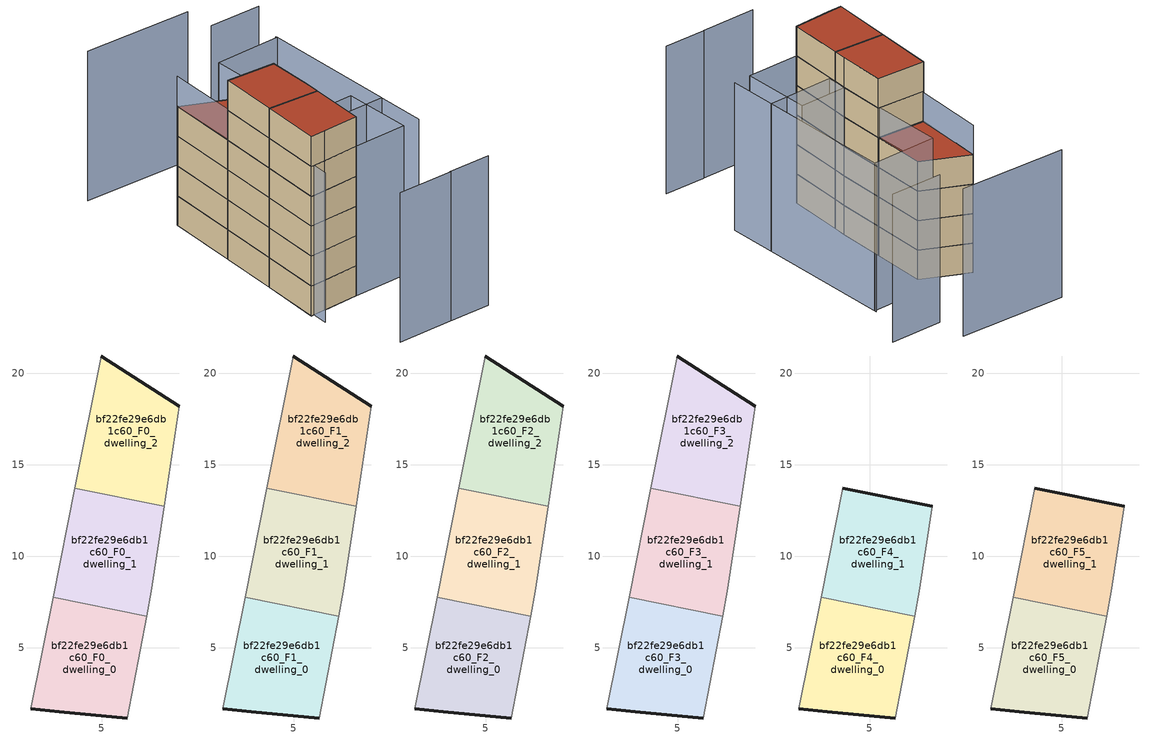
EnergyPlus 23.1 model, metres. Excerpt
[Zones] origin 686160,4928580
bf22fe29e6db1c60_F0_dwelling_0
 floor ground (EU_floor_Construction): 6.39,1.16 7.45,6.73 2.34,7.75 1.12,1.66 2.68,1.51 z0
 wall outside (EU_wall_Construction): 6.39,1.16 2.68,1.51 1.12,1.66 z0:3
 wall adiabatic (EU_wall_Construction): 7.45,6.73 6.39,1.16 / 1.12,1.66 2.34,7.75 z0:3
 wall to bf22fe29e6db1c60_F0_dwelling_1 (EU_wall_Construction): 2.34,7.75 7.45,6.73 z0:3
bf22fe29e6db1c60_F0_dwelling_1
 floor ground (EU_floor_Construction): 7.45,6.73 7.71,8.08 8.42,12.74 3.53,13.72 2.34,7.75 z0
 wall adiabatic (EU_wall_Construction): 2.34,7.75 3.53,13.72 / 8.42,12.74 7.71,8.08 7.45,6.73 z0:3
 wall to bf22fe29e6db1c60_F0_dwelling_2 (EU_wall_Construction): 3.53,13.72 8.42,12.74 z0:3
bf22fe29e6db1c60_F0_dwelling_2
 floor ground (EU_floor_Construction): 8.42,12.74 9.24,18.21 4.98,20.96 3.53,13.72 z0
 wall outside (EU_wall_Construction): 4.98,20.96 9.24,18.21 z0:3
 wall adiabatic (EU_wall_Construction): 3.53,13.72 4.98,20.96 / 9.24,18.21 8.42,12.74 z0:3
bf22fe29e6db1c60_F1_dwelling_0
 floor to bf22fe29e6db1c60_F0_dwelling_0 (EU_floor_Construction): 6.39,1.16 7.45,6.73 2.34,7.75 1.12,1.66 2.68,1.51 z3
 wall outside (EU_wall_Construction): 6.39,1.16 2.68,1.51 1.12,1.66 z3:6
 wall adiabatic (EU_wall_Construction): 7.45,6.73 6.39,1.16 / 1.12,1.66 2.34,7.75 z3:6
 wall to bf22fe29e6db1c60_F1_dwelling_1 (EU_wall_Construction): 2.34,7.75 7.45,6.73 z3:6
bf22fe29e6db1c60_F1_dwelling_1
 floor to bf22fe29e6db1c60_F0_dwelling_1 (EU_floor_Construction): 7.45,6.73 7.71,8.08 8.42,12.74 3.53,13.72 2.34,7.75 z3
 wall adiabatic (EU_wall_Construction): 2.34,7.75 3.53,13.72 / 8.42,12.74 7.71,8.08 7.45,6.73 z3:6
 wall to bf22fe29e6db1c60_F1_dwelling_2 (EU_wall_Construction): 3.53,13.72 8.42,12.74 z3:6
bf22fe29e6db1c60_F1_dwelling_2
 floor to bf22fe29e6db1c60_F0_dwelling_2 (EU_floor_Construction): 8.42,12.74 9.24,18.21 4.98,20.96 3.53,13.72 z3
 wall outside (EU_wall_Construction): 4.98,20.96 9.24,18.21 z3:6
 wall adiabatic (EU_wall_Construction): 3.53,13.72 4.98,20.96 / 9.24,18.21 8.42,12.74 z3:6
bf22fe29e6db1c60_F2_dwelling_0
 floor to bf22fe29e6db1c60_F1_dwelling_0 (EU_floor_Construction): 6.39,1.16 7.45,6.73 2.34,7.75 1.12,1.66 2.68,1.51 z6
 wall outside (EU_wall_Construction): 6.39,1.16 2.68,1.51 1.12,1.66 z6:9
 wall adiabatic (EU_wall_Construction): 7.45,6.73 6.39,1.16 / 1.12,1.66 2.34,7.75 z6:9
 wall to bf22fe29e6db1c60_F2_dwelling_1 (EU_wall_Construction): 2.34,7.75 7.45,6.73 z6:9
bf22fe29e6db1c60_F2_dwelling_1
 floor to bf22fe29e6db1c60_F1_dwelling_1 (EU_floor_Construction): 7.45,6.73 7.71,8.08 8.42,12.74 3.53,13.72 2.34,7.75 z6
 wall adiabatic (EU_wall_Construction): 2.34,7.75 3.53,13.72 / 8.42,12.74 7.71,8.08 7.45,6.73 z6:9
 wall to bf22fe29e6db1c60_F2_dwelling_2 (EU_wall_Construction): 3.53,13.72 8.42,12.74 z6:9
bf22fe29e6db1c60_F2_dwelling_2
 floor to bf22fe29e6db1c60_F1_dwelling_2 (EU_floor_Construction): 8.42,12.74 9.24,18.21 4.98,20.96 3.53,13.72 z6
 wall outside (EU_wall_Construction): 4.98,20.96 9.24,18.21 z6:9
 wall adiabatic (EU_wall_Construction): 3.53,13.72 4.98,20.96 / 9.24,18.21 8.42,12.74 z6:9
bf22fe29e6db1c60_F3_dwelling_0
 floor to bf22fe29e6db1c60_F2_dwelling_0 (EU_floor_Construction): 6.39,1.16 7.45,6.73 2.34,7.75 1.12,1.66 2.68,1.51 z9
 wall outside (EU_wall_Construction): 6.39,1.16 2.68,1.51 1.12,1.66 z9:12
 wall adiabatic (EU_wall_Construction): 7.45,6.73 6.39,1.16 / 1.12,1.66 2.34,7.75 z9:12
 wall to bf22fe29e6db1c60_F3_dwelling_1 (EU_wall_Construction): 2.34,7.75 7.45,6.73 z9:12
bf22fe29e6db1c60_F3_dwelling_1
 floor to bf22fe29e6db1c60_F2_dwelling_1 (EU_floor_Construction): 7.45,6.73 7.71,8.08 8.42,12.74 3.53,13.72 2.34,7.75 z9
 wall adiabatic (EU_wall_Construction): 2.34,7.75 3.53,13.72 / 8.42,12.74 7.71,8.08 7.45,6.73 z9:12
 wall to bf22fe29e6db1c60_F3_dwelling_2 (EU_wall_Construction): 3.53,13.72 8.42,12.74 z9:12
bf22fe29e6db1c60_F3_dwelling_2
 floor to bf22fe29e6db1c60_F2_dwelling_2 (EU_floor_Construction): 8.42,12.74 9.24,18.21 4.98,20.96 3.53,13.72 z9
 wall outside (EU_wall_Construction): 4.98,20.96 9.24,18.21 z9:12
 wall adiabatic (EU_wall_Construction): 3.53,13.72 4.98,20.96 / 9.24,18.21 8.42,12.74 z9:12
 roof outside (EU_roof_Construction): 9.24,18.21 8.42,12.74 3.53,13.72 4.98,20.96 z12
bf22fe29e6db1c60_F4_dwelling_0
 floor to bf22fe29e6db1c60_F3_dwelling_0 (EU_floor_Construction): 6.39,1.16 7.45,6.73 2.34,7.75 1.12,1.66 2.68,1.51 z12
 wall outside (EU_wall_Construction): 6.39,1.16 2.68,1.51 1.12,1.66 z12:15
 wall adiabatic (EU_wall_Construction): 7.45,6.73 6.39,1.16 / 1.12,1.66 2.34,7.75 z12:15
 wall to bf22fe29e6db1c60_F4_dwelling_1 (EU_wall_Construction): 2.34,7.75 7.45,6.73 z12:15
bf22fe29e6db1c60_F4_dwelling_1
 floor to bf22fe29e6db1c60_F3_dwelling_1 (EU_floor_Construction): 7.45,6.73 7.71,8.08 8.42,12.74 3.53,13.72 2.34,7.75 z12
 wall outside (EU_wall_Construction): 3.53,13.72 8.42,12.74 z12:15
 wall adiabatic (EU_wall_Construction): 2.34,7.75 3.53,13.72 / 8.42,12.74 7.71,8.08 7.45,6.73 z12:15
bf22fe29e6db1c60_F5_dwelling_0
 floor to bf22fe29e6db1c60_F4_dwelling_0 (EU_floor_Construction): 6.39,1.16 7.45,6.73 2.34,7.75 1.12,1.66 2.68,1.51 z15
 wall outside (EU_wall_Construction): 6.39,1.16 2.68,1.51 1.12,1.66 z15:18
 wall adiabatic (EU_wall_Construction): 7.45,6.73 6.39,1.16 / 1.12,1.66 2.34,7.75 z15:18
 wall to bf22fe29e6db1c60_F5_dwelling_1 (EU_wall_Construction): 2.34,7.75 7.45,6.73 z15:18
 roof outside (EU_roof_Construction): 7.45,6.73 6.39,1.16 2.68,1.51 1.12,1.66 2.34,7.75 z18
bf22fe29e6db1c60_F5_dwelling_1
 floor to bf22fe29e6db1c60_F4_dwelling_1 (EU_floor_Construction): 7.45,6.73 7.71,8.08 8.42,12.74 3.53,13.72 2.34,7.75 z15
 wall outside (EU_wall_Construction): 3.53,13.72 8.42,12.74 z15:18
 wall adiabatic (EU_wall_Construction): 2.34,7.75 3.53,13.72 / 8.42,12.74 7.71,8.08 7.45,6.73 z15:18
 roof outside (EU_roof_Construction): 8.42,12.74 7.71,8.08 7.45,6.73 2.34,7.75 3.53,13.72 z18
shading: 8.59,-7.86 12.89,-8.45 / 2.98,-7.14 8.65,-7.89 / 13.58,0.33 15.88,19.28 / 4.98,20.96 1.13,0.06 / 13.95,27.87 2.96,29.65 / 18.85,23.96 13.49,24.69 / 12.63,7.5 11.8,0.52 / 11.8,0.52 6.39,1.16 / 6.39,1.16 7.22,8.14 / 7.22,8.14 12.63,7.5 / 15.86,19.08 14.18,5.26 / 14.18,5.26 7.47,6.07 / 7.47,6.07 9.15,19.89 / 9.15,19.89 15.86,19.08 z0:15
[Building]
EU S2 Campaign: North Axis=0; Terrain=City; Solar Distribution=FullExterior
[Site:Location]
Bologna: Latitude=44.5; Longitude=11.25; Time Zone=1; Elevation=37
[SizingPeriod:WeatherFileDays]
AnnualSizingPeriod: Begin Month=1; Begin Day of Month=1; End Month=12; End Day of Month=31; Day of Week for Start Day=Monday; Use Weather File Daylight Saving Period=No; Use Weather File Rain and Snow Indicators=No
[MATERIAL]
EU_InternalMass_Material: Roughness=MediumRough; Thickness=0.1; Conductivity=1; Density=1800; Specific Heat=900; Thermal Absorptance=0.9; Solar Absorptance=0.7; Visible Absorptance=0.7
[MATERIAL:NOMASS] Roughness=MediumRough; Thermal Absorptance=0.9; Solar Absorptance=0.7; Visible Absorptance=0.7
Name | Thermal Resistance
EU_wall_NoMass | 0.905828
EU_roof_NoMass | 0.37593
EU_floor_NoMass | 0.67114
[CONSTRUCTION]
EU_wall_Construction: EU_wall_NoMass
EU_roof_Construction: EU_roof_NoMass
EU_floor_Construction: EU_floor_NoMass
EU_InternalMass_Construction: EU_InternalMass_Material
[ZONE] Type=1; Multiplier=1; Ceiling Height=autocalculate; Floor Area=autocalculate; Part of Total Floor Area=Yes
Name | Volume
bf22fe29e6db1c60_F0_dwelling_0 | 93.449
bf22fe29e6db1c60_F1_dwelling_0; bf22fe29e6db1c60_F2_dwelling_0; bf22fe29e6db1c60_F3_dwelling_0; bf22fe29e6db1c60_F4_dwelling_0; bf22fe29e6db1c60_F5_dwelling_0 | 93.4482
bf22fe29e6db1c60_F0_dwelling_1 | 93.4578
bf22fe29e6db1c60_F1_dwelling_1; bf22fe29e6db1c60_F2_dwelling_1; bf22fe29e6db1c60_F3_dwelling_1; bf22fe29e6db1c60_F4_dwelling_1; bf22fe29e6db1c60_F5_dwelling_1 | 93.4585
bf22fe29e6db1c60_F0_dwelling_2; bf22fe29e6db1c60_F1_dwelling_2; bf22fe29e6db1c60_F2_dwelling_2; bf22fe29e6db1c60_F3_dwelling_2 | 93.4556
[INTERNALMASS] Construction=EU_InternalMass_Construction
Name | Zone or ZoneList | Surface Area
bf22fe29e6db1c60_F0_dwelling_0_EU_InternalMass | bf22fe29e6db1c60_F0_dwelling_0 | 31.1495
bf22fe29e6db1c60_F0_dwelling_1_EU_InternalMass | bf22fe29e6db1c60_F0_dwelling_1 | 31.1528
bf22fe29e6db1c60_F0_dwelling_2_EU_InternalMass | bf22fe29e6db1c60_F0_dwelling_2 | 31.1519
bf22fe29e6db1c60_F1_dwelling_0_EU_InternalMass | bf22fe29e6db1c60_F1_dwelling_0 | 31.1495
bf22fe29e6db1c60_F1_dwelling_1_EU_InternalMass | bf22fe29e6db1c60_F1_dwelling_1 | 31.1528
bf22fe29e6db1c60_F1_dwelling_2_EU_InternalMass | bf22fe29e6db1c60_F1_dwelling_2 | 31.1519
bf22fe29e6db1c60_F2_dwelling_0_EU_InternalMass | bf22fe29e6db1c60_F2_dwelling_0 | 31.1495
bf22fe29e6db1c60_F2_dwelling_1_EU_InternalMass | bf22fe29e6db1c60_F2_dwelling_1 | 31.1528
bf22fe29e6db1c60_F2_dwelling_2_EU_InternalMass | bf22fe29e6db1c60_F2_dwelling_2 | 31.1519
bf22fe29e6db1c60_F3_dwelling_0_EU_InternalMass | bf22fe29e6db1c60_F3_dwelling_0 | 31.1495
bf22fe29e6db1c60_F3_dwelling_1_EU_InternalMass | bf22fe29e6db1c60_F3_dwelling_1 | 31.1528
bf22fe29e6db1c60_F3_dwelling_2_EU_InternalMass | bf22fe29e6db1c60_F3_dwelling_2 | 31.1519
bf22fe29e6db1c60_F4_dwelling_0_EU_InternalMass | bf22fe29e6db1c60_F4_dwelling_0 | 46.7247
bf22fe29e6db1c60_F4_dwelling_1_EU_InternalMass | bf22fe29e6db1c60_F4_dwelling_1 | 46.7241
bf22fe29e6db1c60_F5_dwelling_0_EU_InternalMass | bf22fe29e6db1c60_F5_dwelling_0 | 46.7247
bf22fe29e6db1c60_F5_dwelling_1_EU_InternalMass | bf22fe29e6db1c60_F5_dwelling_1 | 46.7241
[OTHEREQUIPMENT] Fuel Type=Electricity; Design Level Calculation Method=Watts/Area; Power per Zone Floor Area=1; Fraction Latent=0; Fraction Radiant=0; Fraction Lost=0; Carbon Dioxide Generation Rate=0; EndUse Subcategory=EU_Step8_InternalGains
Name | Zone or ZoneList or Space or SpaceList | Schedule
EU_Step8_InternalGain_bf22fe29e6db1c60_F0_dwelling_0_f000 | bf22fe29e6db1c60_F0_dwelling_0 | EU_Step8_GainSchedule_bf22fe29e6db1c60_F0_dwelling_0_f000
EU_Step8_InternalGain_bf22fe29e6db1c60_F0_dwelling_1_f000 | bf22fe29e6db1c60_F0_dwelling_1 | EU_Step8_GainSchedule_bf22fe29e6db1c60_F0_dwelling_1_f000
EU_Step8_InternalGain_bf22fe29e6db1c60_F0_dwelling_2_f000 | bf22fe29e6db1c60_F0_dwelling_2 | EU_Step8_GainSchedule_bf22fe29e6db1c60_F0_dwelling_2_f000
EU_Step8_InternalGain_bf22fe29e6db1c60_F1_dwelling_0_f000 | bf22fe29e6db1c60_F1_dwelling_0 | EU_Step8_GainSchedule_bf22fe29e6db1c60_F1_dwelling_0_f000
EU_Step8_InternalGain_bf22fe29e6db1c60_F1_dwelling_1_f000 | bf22fe29e6db1c60_F1_dwelling_1 | EU_Step8_GainSchedule_bf22fe29e6db1c60_F1_dwelling_1_f000
EU_Step8_InternalGain_bf22fe29e6db1c60_F1_dwelling_2_f000 | bf22fe29e6db1c60_F1_dwelling_2 | EU_Step8_GainSchedule_bf22fe29e6db1c60_F1_dwelling_2_f000
EU_Step8_InternalGain_bf22fe29e6db1c60_F2_dwelling_0_f000 | bf22fe29e6db1c60_F2_dwelling_0 | EU_Step8_GainSchedule_bf22fe29e6db1c60_F2_dwelling_0_f000
EU_Step8_InternalGain_bf22fe29e6db1c60_F2_dwelling_1_f000 | bf22fe29e6db1c60_F2_dwelling_1 | EU_Step8_GainSchedule_bf22fe29e6db1c60_F2_dwelling_1_f000
EU_Step8_InternalGain_bf22fe29e6db1c60_F2_dwelling_2_f000 | bf22fe29e6db1c60_F2_dwelling_2 | EU_Step8_GainSchedule_bf22fe29e6db1c60_F2_dwelling_2_f000
EU_Step8_InternalGain_bf22fe29e6db1c60_F3_dwelling_0_f000 | bf22fe29e6db1c60_F3_dwelling_0 | EU_Step8_GainSchedule_bf22fe29e6db1c60_F3_dwelling_0_f000
EU_Step8_InternalGain_bf22fe29e6db1c60_F3_dwelling_1_f000 | bf22fe29e6db1c60_F3_dwelling_1 | EU_Step8_GainSchedule_bf22fe29e6db1c60_F3_dwelling_1_f000
EU_Step8_InternalGain_bf22fe29e6db1c60_F3_dwelling_2_f000 | bf22fe29e6db1c60_F3_dwelling_2 | EU_Step8_GainSchedule_bf22fe29e6db1c60_F3_dwelling_2_f000
EU_Step8_InternalGain_bf22fe29e6db1c60_F4_dwelling_0_f000 | bf22fe29e6db1c60_F4_dwelling_0 | EU_Step8_GainSchedule_bf22fe29e6db1c60_F4_dwelling_0_f000
EU_Step8_InternalGain_bf22fe29e6db1c60_F4_dwelling_1_f000 | bf22fe29e6db1c60_F4_dwelling_1 | EU_Step8_GainSchedule_bf22fe29e6db1c60_F4_dwelling_1_f000
EU_Step8_InternalGain_bf22fe29e6db1c60_F5_dwelling_0_f000 | bf22fe29e6db1c60_F5_dwelling_0 | EU_Step8_GainSchedule_bf22fe29e6db1c60_F5_dwelling_0_f000
EU_Step8_InternalGain_bf22fe29e6db1c60_F5_dwelling_1_f000 | bf22fe29e6db1c60_F5_dwelling_1 | EU_Step8_GainSchedule_bf22fe29e6db1c60_F5_dwelling_1_f000
[ZONEVENTILATION:DESIGNFLOWRATE] Schedule=EU_AlwaysOn; Design Flow Rate Calculation Method=AirChanges/Hour; Air Changes per Hour=0.73129; Ventilation Type=Natural; Fan Pressure Rise=0; Fan Total Efficiency=1; Constant Term Coefficient=1; Temperature Term Coefficient=0; Velocity Term Coefficient=0; Velocity Squared Term Coefficient=0; Minimum Indoor Temperature=-100; Maximum Indoor Temperature=100; Delta Temperature=-100; Minimum Outdoor Temperature=-100; Maximum Outdoor Temperature=100; Maximum Wind Speed=40
Name | Zone or ZoneList or Space or SpaceList
EU_ConstantAir_bf22fe29e6db1c60_F0_dwelling_0 | bf22fe29e6db1c60_F0_dwelling_0
EU_ConstantAir_bf22fe29e6db1c60_F0_dwelling_1 | bf22fe29e6db1c60_F0_dwelling_1
EU_ConstantAir_bf22fe29e6db1c60_F0_dwelling_2 | bf22fe29e6db1c60_F0_dwelling_2
EU_ConstantAir_bf22fe29e6db1c60_F1_dwelling_0 | bf22fe29e6db1c60_F1_dwelling_0
EU_ConstantAir_bf22fe29e6db1c60_F1_dwelling_1 | bf22fe29e6db1c60_F1_dwelling_1
EU_ConstantAir_bf22fe29e6db1c60_F1_dwelling_2 | bf22fe29e6db1c60_F1_dwelling_2
EU_ConstantAir_bf22fe29e6db1c60_F2_dwelling_0 | bf22fe29e6db1c60_F2_dwelling_0
EU_ConstantAir_bf22fe29e6db1c60_F2_dwelling_1 | bf22fe29e6db1c60_F2_dwelling_1
EU_ConstantAir_bf22fe29e6db1c60_F2_dwelling_2 | bf22fe29e6db1c60_F2_dwelling_2
EU_ConstantAir_bf22fe29e6db1c60_F3_dwelling_0 | bf22fe29e6db1c60_F3_dwelling_0
EU_ConstantAir_bf22fe29e6db1c60_F3_dwelling_1 | bf22fe29e6db1c60_F3_dwelling_1
EU_ConstantAir_bf22fe29e6db1c60_F3_dwelling_2 | bf22fe29e6db1c60_F3_dwelling_2
EU_ConstantAir_bf22fe29e6db1c60_F4_dwelling_0 | bf22fe29e6db1c60_F4_dwelling_0
EU_ConstantAir_bf22fe29e6db1c60_F4_dwelling_1 | bf22fe29e6db1c60_F4_dwelling_1
EU_ConstantAir_bf22fe29e6db1c60_F5_dwelling_0 | bf22fe29e6db1c60_F5_dwelling_0
EU_ConstantAir_bf22fe29e6db1c60_F5_dwelling_1 | bf22fe29e6db1c60_F5_dwelling_1
[HVACTEMPLATE:THERMOSTAT] Constant Heating Setpoint=20; Constant Cooling Setpoint=50
EU_HeatOnly_bf22fe29e6db1c60_F0_dwelling_0; EU_HeatOnly_bf22fe29e6db1c60_F0_dwelling_1; EU_HeatOnly_bf22fe29e6db1c60_F0_dwelling_2; EU_HeatOnly_bf22fe29e6db1c60_F1_dwelling_0; EU_HeatOnly_bf22fe29e6db1c60_F1_dwelling_1; EU_HeatOnly_bf22fe29e6db1c60_F1_dwelling_2; EU_HeatOnly_bf22fe29e6db1c60_F2_dwelling_0; EU_HeatOnly_bf22fe29e6db1c60_F2_dwelling_1; EU_HeatOnly_bf22fe29e6db1c60_F2_dwelling_2; EU_HeatOnly_bf22fe29e6db1c60_F3_dwelling_0; EU_HeatOnly_bf22fe29e6db1c60_F3_dwelling_1; EU_HeatOnly_bf22fe29e6db1c60_F3_dwelling_2; EU_HeatOnly_bf22fe29e6db1c60_F4_dwelling_0; EU_HeatOnly_bf22fe29e6db1c60_F4_dwelling_1; EU_HeatOnly_bf22fe29e6db1c60_F5_dwelling_0; EU_HeatOnly_bf22fe29e6db1c60_F5_dwelling_1
[HVACTEMPLATE:ZONE:IDEALLOADSAIRSYSTEM] System Availability Schedule=EU_AlwaysOn; Maximum Heating Supply Air Temperature=50; Minimum Cooling Supply Air Temperature=13; Maximum Heating Supply Air Humidity Ratio=0.0156; Minimum Cooling Supply Air Humidity Ratio=0.0077; Heating Limit=NoLimit; Cooling Limit=NoLimit; Heating Availability Schedule=EU_AlwaysOn; Cooling Availability Schedule=EU_CoolingOff; Dehumidification Control Type=ConstantSensibleHeatRatio; Cooling Sensible Heat Ratio=0.7; Dehumidification Setpoint=60; Humidification Control Type=None; Humidification Setpoint=30; Outdoor Air Method=None; Outdoor Air Flow Rate per Person=0.00944; Outdoor Air Flow Rate per Zone Floor Area=0; Outdoor Air Flow Rate per Zone=0; Demand Controlled Ventilation Type=None; Outdoor Air Economizer Type=NoEconomizer; Heat Recovery Type=None; Sensible Heat Recovery Effectiveness=0.7; Latent Heat Recovery Effectiveness=0.65
Name | Template Thermostat
bf22fe29e6db1c60_F0_dwelling_0 | EU_HeatOnly_bf22fe29e6db1c60_F0_dwelling_0
bf22fe29e6db1c60_F0_dwelling_1 | EU_HeatOnly_bf22fe29e6db1c60_F0_dwelling_1
bf22fe29e6db1c60_F0_dwelling_2 | EU_HeatOnly_bf22fe29e6db1c60_F0_dwelling_2
bf22fe29e6db1c60_F1_dwelling_0 | EU_HeatOnly_bf22fe29e6db1c60_F1_dwelling_0
bf22fe29e6db1c60_F1_dwelling_1 | EU_HeatOnly_bf22fe29e6db1c60_F1_dwelling_1
bf22fe29e6db1c60_F1_dwelling_2 | EU_HeatOnly_bf22fe29e6db1c60_F1_dwelling_2
bf22fe29e6db1c60_F2_dwelling_0 | EU_HeatOnly_bf22fe29e6db1c60_F2_dwelling_0
bf22fe29e6db1c60_F2_dwelling_1 | EU_HeatOnly_bf22fe29e6db1c60_F2_dwelling_1
bf22fe29e6db1c60_F2_dwelling_2 | EU_HeatOnly_bf22fe29e6db1c60_F2_dwelling_2
bf22fe29e6db1c60_F3_dwelling_0 | EU_HeatOnly_bf22fe29e6db1c60_F3_dwelling_0
bf22fe29e6db1c60_F3_dwelling_1 | EU_HeatOnly_bf22fe29e6db1c60_F3_dwelling_1
bf22fe29e6db1c60_F3_dwelling_2 | EU_HeatOnly_bf22fe29e6db1c60_F3_dwelling_2
bf22fe29e6db1c60_F4_dwelling_0 | EU_HeatOnly_bf22fe29e6db1c60_F4_dwelling_0
bf22fe29e6db1c60_F4_dwelling_1 | EU_HeatOnly_bf22fe29e6db1c60_F4_dwelling_1
bf22fe29e6db1c60_F5_dwelling_0 | EU_HeatOnly_bf22fe29e6db1c60_F5_dwelling_0
bf22fe29e6db1c60_F5_dwelling_1 | EU_HeatOnly_bf22fe29e6db1c60_F5_dwelling_1
[SIZING:ZONE] Zone Cooling Design Supply Air Temperature Input Method=SupplyAirTemperature; Zone Cooling Design Supply Air Temperature=13; Zone Heating Design Supply Air Temperature Input Method=SupplyAirTemperature; Zone Heating Design Supply Air Temperature=50; Zone Cooling Design Supply Air Humidity Ratio=0.008; Zone Heating Design Supply Air Humidity Ratio=0.008; Cooling Design Air Flow Method=DesignDay; Cooling Design Air Flow Rate=0; Cooling Minimum Air Flow per Zone Floor Area=0.000762; Cooling Minimum Air Flow=0; Cooling Minimum Air Flow Fraction=0.2; Heating Design Air Flow Method=DesignDay; Heating Design Air Flow Rate=0; Heating Maximum Air Flow per Zone Floor Area=0.002032; Heating Maximum Air Flow=0.141576; Heating Maximum Air Flow Fraction=0.3; Account for Dedicated Outdoor Air System=No; Dedicated Outdoor Air System Control Strategy=NeutralSupplyAir; Dedicated Outdoor Air Low Setpoint Temperature for Design=autosize; Dedicated Outdoor Air High Setpoint Temperature for Design=autosize; Zone Load Sizing Method=Sensible Load Only No Latent Load; Zone Latent Cooling Design Supply Air Humidity Ratio Input Method=HumidityRatioDifference; Zone Cooling Design Supply Air Humidity Ratio Difference=0.005; Zone Latent Heating Design Supply Air Humidity Ratio Input Method=HumidityRatioDifference; Zone Humidification Design Supply Air Humidity Ratio Difference=0.005
bf22fe29e6db1c60_F0_dwelling_0; bf22fe29e6db1c60_F0_dwelling_1; bf22fe29e6db1c60_F0_dwelling_2; bf22fe29e6db1c60_F1_dwelling_0; bf22fe29e6db1c60_F1_dwelling_1; bf22fe29e6db1c60_F1_dwelling_2; bf22fe29e6db1c60_F2_dwelling_0; bf22fe29e6db1c60_F2_dwelling_1; bf22fe29e6db1c60_F2_dwelling_2; bf22fe29e6db1c60_F3_dwelling_0; bf22fe29e6db1c60_F3_dwelling_1; bf22fe29e6db1c60_F3_dwelling_2; bf22fe29e6db1c60_F4_dwelling_0; bf22fe29e6db1c60_F4_dwelling_1; bf22fe29e6db1c60_F5_dwelling_0; bf22fe29e6db1c60_F5_dwelling_1
[SCHEDULE:CONSTANT]
Name | Hourly Value
EU_AlwaysOn | 1
EU_CoolingOff | 0
[SCHEDULE:FILE] Column Number=1; Rows to Skip at Top=0; Number of Hours of Data=8760; Column Separator=Comma; Interpolate to Timestep=No; Minutes per Item=60; Adjust Schedule for Daylight Savings=Yes
Name | File
EU_Step8_GainSchedule_bf22fe29e6db1c60_F0_dwelling_0_f000 | ../../schedules/bf22fe29e6db1c60/bf22fe29e6db1c60_F0_dwelling_0_f000_gain.csv
EU_Step8_GainSchedule_bf22fe29e6db1c60_F0_dwelling_1_f000 | ../../schedules/bf22fe29e6db1c60/bf22fe29e6db1c60_F0_dwelling_1_f000_gain.csv
EU_Step8_GainSchedule_bf22fe29e6db1c60_F0_dwelling_2_f000 | ../../schedules/bf22fe29e6db1c60/bf22fe29e6db1c60_F0_dwelling_2_f000_gain.csv
EU_Step8_GainSchedule_bf22fe29e6db1c60_F1_dwelling_0_f000 | ../../schedules/bf22fe29e6db1c60/bf22fe29e6db1c60_F1_dwelling_0_f000_gain.csv
EU_Step8_GainSchedule_bf22fe29e6db1c60_F1_dwelling_1_f000 | ../../schedules/bf22fe29e6db1c60/bf22fe29e6db1c60_F1_dwelling_1_f000_gain.csv
EU_Step8_GainSchedule_bf22fe29e6db1c60_F1_dwelling_2_f000 | ../../schedules/bf22fe29e6db1c60/bf22fe29e6db1c60_F1_dwelling_2_f000_gain.csv
EU_Step8_GainSchedule_bf22fe29e6db1c60_F2_dwelling_0_f000 | ../../schedules/bf22fe29e6db1c60/bf22fe29e6db1c60_F2_dwelling_0_f000_gain.csv
EU_Step8_GainSchedule_bf22fe29e6db1c60_F2_dwelling_1_f000 | ../../schedules/bf22fe29e6db1c60/bf22fe29e6db1c60_F2_dwelling_1_f000_gain.csv
EU_Step8_GainSchedule_bf22fe29e6db1c60_F2_dwelling_2_f000 | ../../schedules/bf22fe29e6db1c60/bf22fe29e6db1c60_F2_dwelling_2_f000_gain.csv
EU_Step8_GainSchedule_bf22fe29e6db1c60_F3_dwelling_0_f000 | ../../schedules/bf22fe29e6db1c60/bf22fe29e6db1c60_F3_dwelling_0_f000_gain.csv
EU_Step8_GainSchedule_bf22fe29e6db1c60_F3_dwelling_1_f000 | ../../schedules/bf22fe29e6db1c60/bf22fe29e6db1c60_F3_dwelling_1_f000_gain.csv
EU_Step8_GainSchedule_bf22fe29e6db1c60_F3_dwelling_2_f000 | ../../schedules/bf22fe29e6db1c60/bf22fe29e6db1c60_F3_dwelling_2_f000_gain.csv
EU_Step8_GainSchedule_bf22fe29e6db1c60_F4_dwelling_0_f000 | ../../schedules/bf22fe29e6db1c60/bf22fe29e6db1c60_F4_dwelling_0_f000_gain.csv
EU_Step8_GainSchedule_bf22fe29e6db1c60_F4_dwelling_1_f000 | ../../schedules/bf22fe29e6db1c60/bf22fe29e6db1c60_F4_dwelling_1_f000_gain.csv
EU_Step8_GainSchedule_bf22fe29e6db1c60_F5_dwelling_0_f000 | ../../schedules/bf22fe29e6db1c60/bf22fe29e6db1c60_F5_dwelling_0_f000_gain.csv
EU_Step8_GainSchedule_bf22fe29e6db1c60_F5_dwelling_1_f000 | ../../schedules/bf22fe29e6db1c60/bf22fe29e6db1c60_F5_dwelling_1_f000_gain.csv
